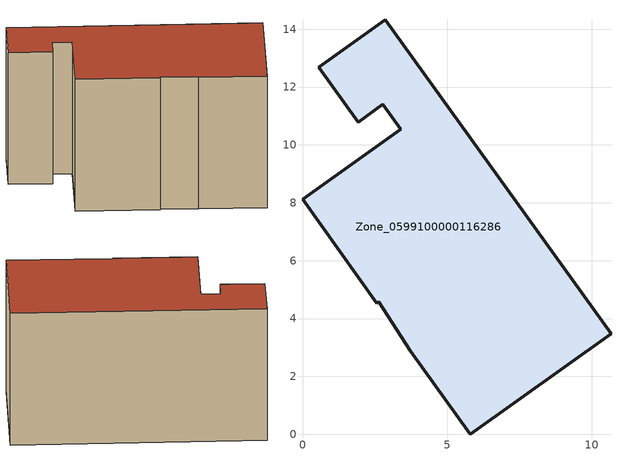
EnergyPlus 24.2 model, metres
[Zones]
Zone_0599100000116286
 floor ground (C_G): 5.79,0 3.73,2.89 2.64,4.58 2.56,4.53 0,8.12 3.39,10.54 2.78,11.4 1.93,10.79 0.57,12.69 2.86,14.33 10.66,3.48 z0
 wall outside (C_F): 2.86,14.33 0.57,12.69 1.93,10.79 2.78,11.4 3.39,10.54 0,8.12 2.56,4.53 2.64,4.58 3.73,2.89 5.79,0 10.66,3.48 2.86,14.33 z0:7.72
 roof outside (C_R): 3.73,2.89 5.79,0 10.66,3.48 2.86,14.33 0.57,12.69 1.93,10.79 2.78,11.4 3.39,10.54 0,8.12 2.56,4.53 2.64,4.58 z7.72
[BUILDING]
Pand.0599100000116286: North Axis=0; Terrain=City; Loads Convergence Tolerance Value=0.04; Temperature Convergence Tolerance Value=0.4; Solar Distribution=FullExterior; Maximum Number of Warmup Days=25; Minimum Number of Warmup Days=1
[Site:Location]
Rotterdam.The.Hague.AP_ZH_NLD Design_Conditions: Latitude=51.96; Longitude=4.45; Time Zone=1; Elevation=-4.5
[SITE:GROUNDTEMPERATURE:BUILDINGSURFACE]
18, 18, 18, 18, 18, 18, 18, 18, 18, 18, 18, 18
[MATERIAL] Thermal Absorptance=0.9; Solar Absorptance=0.7; Visible Absorptance=0.7
Name | Roughness | Thickness | Conductivity | Density | Specific Heat
G.TC.1975-1991 | MediumSmooth | 0.15 | 0.288461 | 540 | 1210
F.TC.1975-1991 | Rough | 0.3 | 0.230769 | 1920 | 840
R.TC.1975-1991 | MediumRough | 0.2 | 0.153846 | 1500 | 1000
[CONSTRUCTION]
C_G: G.TC.1975-1991
C_F: F.TC.1975-1991
C_R: R.TC.1975-1991
[ZONE]
Zone_0599100000116286: Type=1; Multiplier=1; Ceiling Height=Autocalculate; Volume=Autocalculate; Floor Area=autocalculate; Part of Total Floor Area=Yes
[ZONEINFILTRATION:DESIGNFLOWRATE]
Infil_Zone_0599100000116286: Zone or ZoneList or Space or SpaceList=Zone_0599100000116286; Schedule=AlwaysOn; Design Flow Rate Calculation Method=Flow/Area; Flow Rate per Floor Area=0.003; Constant Term Coefficient=1; Temperature Term Coefficient=0; Velocity Term Coefficient=0; Velocity Squared Term Coefficient=0
[HVACTEMPLATE:ZONE:IDEALLOADSAIRSYSTEM]
Zone_0599100000116286: Maximum Heating Supply Air Temperature=50; Minimum Cooling Supply Air Temperature=13; Maximum Heating Supply Air Humidity Ratio=0.0156; Minimum Cooling Supply Air Humidity Ratio=0.0077; Heating Limit=NoLimit; Cooling Limit=NoLimit; Dehumidification Control Type=ConstantSensibleHeatRatio; Cooling Sensible Heat Ratio=0.7; Dehumidification Setpoint=60; Humidification Control Type=None; Humidification Setpoint=30; Outdoor Air Method=None; Outdoor Air Flow Rate per Person=0.00944; Outdoor Air Flow Rate per Zone Floor Area=0; Outdoor Air Flow Rate per Zone=0; Demand Controlled Ventilation Type=None; Outdoor Air Economizer Type=NoEconomizer; Heat Recovery Type=None; Sensible Heat Recovery Effectiveness=0.7; Latent Heat Recovery Effectiveness=0.65
[ZONECONTROL:THERMOSTAT]
ThermostatControl_Zone_0599100000116286: Zone or ZoneList=Zone_0599100000116286; Control Type Schedule=DualSetpointControlType; Control 1=Thermostat_Zone_0599100000116286; Temperature Difference Between Cutout And Setpoint=0
[THERMOSTATSETPOINT:DUALSETPOINT]
Thermostat_Zone_0599100000116286: Heating Setpoint Temperature Schedule=HeatingSetpoint_Zone_0599100000116286; Cooling Setpoint Temperature Schedule=CoolingSetpoint_Zone_0599100000116286
[SCHEDULE:COMPACT]
HeatingSetpoint_Zone_0599100000116286: Through: 12/31, For: AllDays, Until: 24:00, 21
CoolingSetpoint_Zone_0599100000116286: Through: 12/31, For: AllDays, Until: 24:00, 24
DualSetpointControlType: Through: 12/31, For: AllDays, Until: 24:00, 4
AlwaysOn: Through: 12/31, For: AllDays, Until: 24:00, 1
